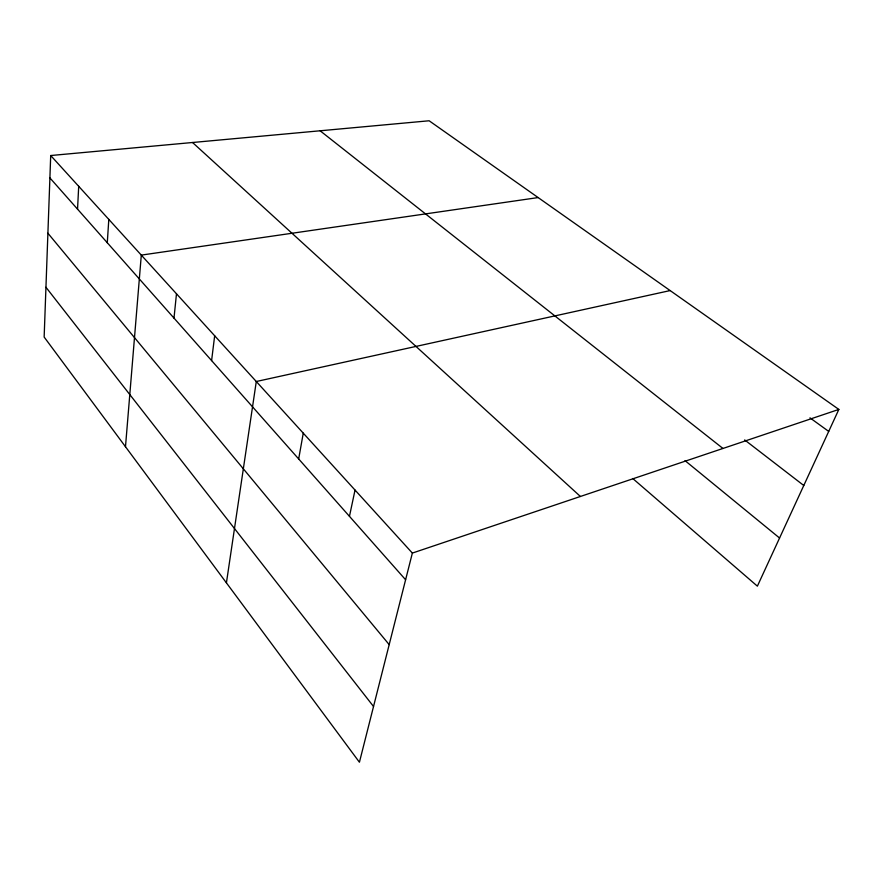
<?xml version="1.0" encoding="UTF-8"?>
<svg xmlns="http://www.w3.org/2000/svg" width="883" height="883" viewBox="0 0 883 883"><rect width="100%" height="100%" fill="white"/><g stroke="black" fill="none" stroke-linecap="round" stroke-linejoin="round"><path stroke-width="1.32" d="M50.706 155.529L44.15 337.052L359.425 762.228L412.361 553.078L50.706 155.529L429.138 120.772L838.85 409.425L757.382 586.157L632.769 478.52M77.549 209.15L78.697 186.291M107.285 242.737L108.808 219.392M125.485 446.743L141.302 255.11L538.133 197.571M173.995 318.112L176.479 293.774M211.6 360.595L214.668 335.761M226.423 582.857L256.291 381.511L670.142 290.573M298.675 458.972L303.266 433.156M349.458 516.334L355.032 490.065M412.361 553.078L838.85 409.425M809.965 417.847L828.718 431.412M744.678 439.933L803.784 485.495M320.121 130.783L722.967 448.454M685.02 460.628L779.568 538.023M192.549 142.505L580.407 496.478M49.901 177.913L405.606 579.767M47.903 233.222L389.193 644.623M45.949 287.262L373.531 706.488"/></g></svg>
